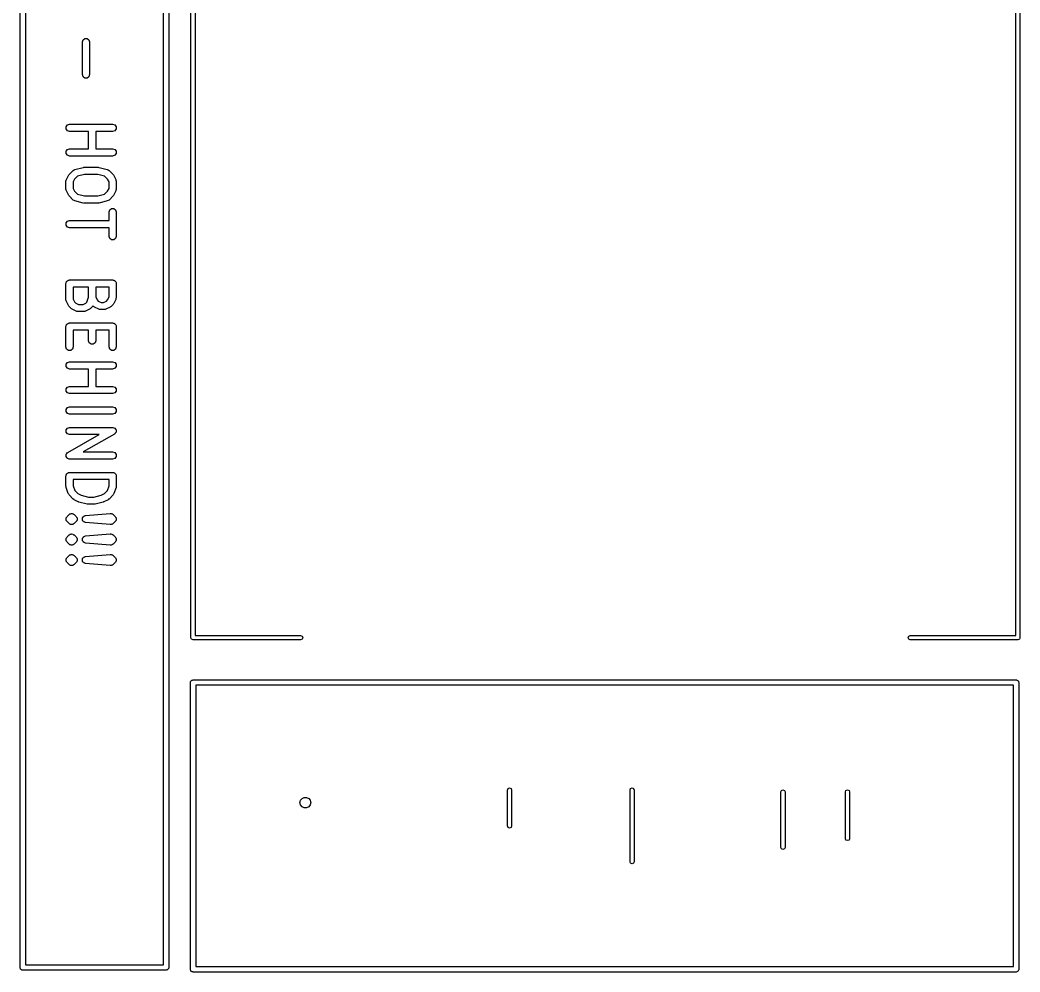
# Model space of a CAD drawing. Extents: x 137.9 to 165.8, y -143 to -48.4.
# Drawn here: x 137.9 to 165.78, y -99.79 to -73.23 of the extents above; entities that cross this region are included whole.
import ezdxf

# ---------------------------------------------------------------- set-up
doc = ezdxf.new("R2010")
doc.units = 0
doc.layers.add('BLACK', color=7, linetype='CONTINUOUS')

msp = doc.modelspace()

# ---------------------------------------------------------------- linework, layer by layer
at = {"layer": 'BLACK', "linetype": 'CONTINUOUS'}
for p, q in [((137.895, -99.668), (137.895, -48.468)), ((142.045, -48.468), (142.045, -99.668)), ((142.66, -90.468), (142.66, -48.468)), ((165.78, -48.468), (165.78, -90.468)), ((138.045, -48.543), (138.045, -99.593)), ((141.895, -99.593), (141.895, -48.543)), ((142.78, -48.528), (142.78, -90.408)), ((165.66, -90.408), (165.66, -48.528)), ((139.634, -73.841), (139.653, -73.7822)), ((139.634, -74.7553), (139.634, -73.841)), ((139.653, -73.7822), (139.703, -73.7459)), ((139.703, -73.7459), (139.765, -73.7459)), ((139.765, -73.7459), (139.815, -73.7822)), ((139.815, -73.7822), (139.834, -73.841)), ((139.834, -73.841), (139.834, -74.7553)), ((139.653, -74.8141), (139.634, -74.7553)), ((139.703, -74.8504), (139.653, -74.8141)), ((139.765, -74.8504), (139.703, -74.8504)), ((139.815, -74.8141), (139.765, -74.8504)), ((139.834, -74.7553), (139.815, -74.8141)), ((139.182, -76.2101), (139.218, -76.1601)), ((139.182, -76.2719), (139.182, -76.2101)), ((139.218, -76.3219), (139.182, -76.2719)), ((139.218, -76.1601), (139.277, -76.141)), ((139.277, -76.341), (139.218, -76.3219)), ((139.277, -76.141), (140.477, -76.141)), ((139.806, -76.341), (139.277, -76.341)), ((139.806, -76.8267), (139.806, -76.341)), ((140.477, -76.341), (140.006, -76.341)), ((140.006, -76.341), (140.006, -76.8267)), ((140.477, -76.141), (140.536, -76.1601)), ((140.536, -76.3219), (140.477, -76.341)), ((140.536, -76.1601), (140.572, -76.2101)), ((140.572, -76.2719), (140.536, -76.3219)), ((140.572, -76.2101), (140.572, -76.2719)), ((139.182, -76.8958), (139.218, -76.8458)), ((139.182, -76.9576), (139.182, -76.8958)), ((139.218, -77.0076), (139.182, -76.9576)), ((139.218, -76.8458), (139.277, -76.8267)), ((139.277, -76.8267), (139.806, -76.8267)), ((140.006, -76.8267), (140.477, -76.8267)), ((140.477, -76.8267), (140.536, -76.8458)), ((140.536, -76.8458), (140.572, -76.8958)), ((140.572, -76.9576), (140.536, -77.0076)), ((140.572, -76.8958), (140.572, -76.9576)), ((139.277, -77.0267), (139.218, -77.0076)), ((140.477, -77.0267), (139.277, -77.0267)), ((140.536, -77.0076), (140.477, -77.0267)), ((139.264, -77.5417), (139.378, -77.4275)), ((139.378, -77.4275), (139.402, -77.4153)), ((139.402, -77.4153), (139.424, -77.4012)), ((139.424, -77.4012), (139.653, -77.344)), ((139.653, -77.344), (139.665, -77.3449)), ((139.665, -77.3449), (139.677, -77.341)), ((139.677, -77.341), (140.077, -77.341)), ((140.077, -77.341), (140.089, -77.3449)), ((140.089, -77.3449), (140.102, -77.344)), ((140.102, -77.344), (140.33, -77.4012)), ((140.33, -77.4012), (140.353, -77.4153)), ((140.353, -77.4153), (140.377, -77.4275)), ((140.377, -77.4275), (140.491, -77.5417)), ((139.177, -77.7267), (139.184, -77.7048)), ((139.177, -77.9553), (139.177, -77.7267)), ((139.184, -77.7048), (139.188, -77.682)), ((139.188, -77.682), (139.245, -77.5677)), ((139.245, -77.5677), (139.256, -77.5562)), ((139.256, -77.5562), (139.264, -77.5417)), ((139.417, -77.6717), (139.377, -77.7503)), ((139.377, -77.7503), (139.377, -77.9317)), ((139.5, -77.5885), (139.417, -77.6717)), ((139.69, -77.541), (139.5, -77.5885)), ((140.065, -77.541), (139.69, -77.541)), ((140.255, -77.5885), (140.065, -77.541)), ((140.338, -77.6717), (140.255, -77.5885)), ((140.377, -77.7503), (140.338, -77.6717)), ((140.377, -77.9317), (140.377, -77.7503)), ((140.491, -77.5417), (140.498, -77.5562)), ((140.498, -77.5562), (140.51, -77.5677)), ((140.51, -77.5677), (140.567, -77.682)), ((140.567, -77.682), (140.57, -77.7048)), ((140.57, -77.7048), (140.577, -77.7267)), ((140.577, -77.7267), (140.577, -77.9553)), ((139.184, -77.9772), (139.177, -77.9553)), ((139.188, -78), (139.184, -77.9772)), ((139.245, -78.1143), (139.188, -78)), ((139.377, -77.9317), (139.417, -78.0104)), ((139.417, -78.0104), (139.5, -78.0936)), ((140.255, -78.0936), (140.338, -78.0104)), ((140.338, -78.0104), (140.377, -77.9317)), ((140.567, -78), (140.51, -78.1143)), ((140.57, -77.9772), (140.567, -78)), ((140.577, -77.9553), (140.57, -77.9772)), ((139.256, -78.1259), (139.245, -78.1143)), ((139.264, -78.1403), (139.256, -78.1259)), ((139.378, -78.2546), (139.264, -78.1403)), ((139.402, -78.2667), (139.378, -78.2546)), ((139.424, -78.2809), (139.402, -78.2667)), ((139.653, -78.338), (139.424, -78.2809)), ((139.5, -78.0936), (139.69, -78.141)), ((139.665, -78.3372), (139.653, -78.338)), ((139.677, -78.341), (139.665, -78.3372)), ((140.077, -78.341), (139.677, -78.341)), ((139.69, -78.141), (140.065, -78.141)), ((140.065, -78.141), (140.255, -78.0936)), ((140.089, -78.3372), (140.077, -78.341)), ((140.102, -78.338), (140.089, -78.3372)), ((140.33, -78.2809), (140.102, -78.338)), ((140.353, -78.2667), (140.33, -78.2809)), ((140.377, -78.2546), (140.353, -78.2667)), ((140.491, -78.1403), (140.377, -78.2546)), ((140.498, -78.1259), (140.491, -78.1403)), ((140.51, -78.1143), (140.498, -78.1259)), ((140.377, -78.5839), (140.396, -78.5251)), ((140.377, -78.8267), (140.377, -78.5839)), ((140.396, -78.5251), (140.446, -78.4888)), ((140.446, -78.4888), (140.508, -78.4888)), ((140.508, -78.4888), (140.558, -78.5251)), ((140.558, -78.5251), (140.577, -78.5839)), ((140.577, -78.5839), (140.577, -79.2696)), ((139.182, -78.8958), (139.218, -78.8458)), ((139.182, -78.9576), (139.182, -78.8958)), ((139.218, -78.8458), (139.277, -78.8267)), ((139.277, -78.8267), (140.377, -78.8267)), ((139.218, -79.0076), (139.182, -78.9576)), ((139.277, -79.0267), (139.218, -79.0076)), ((140.377, -79.0267), (139.277, -79.0267)), ((140.377, -79.2696), (140.377, -79.0267)), ((140.396, -79.3284), (140.377, -79.2696)), ((140.446, -79.3647), (140.396, -79.3284)), ((140.508, -79.3647), (140.446, -79.3647)), ((140.558, -79.3284), (140.508, -79.3647)), ((140.577, -79.2696), (140.558, -79.3284)), ((139.177, -80.5839), (139.182, -80.5688)), ((139.177, -81.041), (139.177, -80.5839)), ((139.182, -80.553), (139.191, -80.5402)), ((139.182, -80.5688), (139.182, -80.553)), ((139.191, -80.5402), (139.196, -80.5251)), ((139.196, -80.5251), (139.209, -80.5158)), ((139.209, -80.5158), (139.218, -80.503)), ((139.218, -80.503), (139.234, -80.4981)), ((139.234, -80.4981), (139.246, -80.4888)), ((139.246, -80.4888), (139.262, -80.4888)), ((139.262, -80.4888), (139.277, -80.4839)), ((139.277, -80.4839), (140.477, -80.4839)), ((140.477, -80.4839), (140.492, -80.4888)), ((140.492, -80.4888), (140.508, -80.4888)), ((140.508, -80.4888), (140.521, -80.4981)), ((140.521, -80.4981), (140.536, -80.503)), ((140.536, -80.503), (140.545, -80.5158)), ((140.545, -80.5158), (140.558, -80.5251)), ((140.558, -80.5251), (140.563, -80.5402)), ((140.563, -80.5402), (140.572, -80.553)), ((140.572, -80.553), (140.572, -80.5688)), ((140.572, -80.5688), (140.577, -80.5839)), ((140.577, -80.5839), (140.577, -80.9839)), ((139.806, -80.6839), (139.377, -80.6839)), ((139.377, -80.6839), (139.377, -81.0174)), ((139.806, -80.9677), (139.806, -80.6839)), ((140.377, -80.6839), (140.006, -80.6839)), ((140.006, -80.6839), (140.006, -80.9603)), ((140.377, -80.9603), (140.377, -80.6839)), ((139.184, -81.063), (139.177, -81.041)), ((139.188, -81.0858), (139.184, -81.063)), ((139.245, -81.2), (139.188, -81.0858)), ((139.377, -81.0174), (139.417, -81.0961)), ((139.417, -81.0961), (139.451, -81.1303)), ((139.451, -81.1303), (139.529, -81.1696)), ((139.654, -81.1696), (139.732, -81.1303)), ((139.732, -81.1303), (139.761, -81.1013)), ((139.761, -81.1013), (139.806, -80.9677)), ((140.006, -80.9603), (140.045, -81.0389)), ((140.045, -81.0389), (140.079, -81.0731)), ((140.079, -81.0731), (140.158, -81.1125)), ((140.158, -81.1125), (140.225, -81.1125)), ((140.225, -81.1125), (140.304, -81.0731)), ((140.304, -81.0731), (140.338, -81.0389)), ((140.338, -81.0389), (140.377, -80.9603)), ((140.51, -81.1429), (140.498, -81.1544)), ((140.567, -81.0286), (140.51, -81.1429)), ((140.57, -81.0058), (140.567, -81.0286)), ((140.577, -80.9839), (140.57, -81.0058)), ((139.256, -81.2116), (139.245, -81.2)), ((139.264, -81.226), (139.256, -81.2116)), ((139.321, -81.2832), (139.264, -81.226)), ((139.335, -81.2905), (139.321, -81.2832)), ((139.347, -81.3019), (139.335, -81.2905)), ((139.461, -81.359), (139.347, -81.3019)), ((139.484, -81.3625), (139.461, -81.359)), ((139.506, -81.3696), (139.484, -81.3625)), ((139.677, -81.3696), (139.506, -81.3696)), ((139.529, -81.1696), (139.654, -81.1696)), ((139.699, -81.3625), (139.677, -81.3696)), ((139.722, -81.359), (139.699, -81.3625)), ((139.836, -81.3019), (139.722, -81.359)), ((139.848, -81.2905), (139.836, -81.3019)), ((139.862, -81.2832), (139.848, -81.2905)), ((139.919, -81.226), (139.862, -81.2832)), ((139.93, -81.2061), (139.919, -81.226)), ((139.949, -81.226), (139.93, -81.2061)), ((139.964, -81.2334), (139.949, -81.226)), ((139.975, -81.2448), (139.964, -81.2334)), ((140.09, -81.3019), (139.975, -81.2448)), ((140.112, -81.3053), (140.09, -81.3019)), ((140.134, -81.3125), (140.112, -81.3053)), ((140.249, -81.3125), (140.134, -81.3125)), ((140.271, -81.3053), (140.249, -81.3125)), ((140.293, -81.3019), (140.271, -81.3053)), ((140.408, -81.2448), (140.293, -81.3019)), ((140.419, -81.2334), (140.408, -81.2448)), ((140.434, -81.226), (140.419, -81.2334)), ((140.491, -81.1689), (140.434, -81.226)), ((140.498, -81.1544), (140.491, -81.1689)), ((139.209, -81.7158), (139.218, -81.703)), ((139.218, -81.703), (139.234, -81.6981)), ((139.234, -81.6981), (139.246, -81.6888)), ((139.246, -81.6888), (139.262, -81.6888)), ((139.262, -81.6888), (139.277, -81.6839)), ((139.277, -81.6839), (140.477, -81.6839)), ((140.477, -81.6839), (140.492, -81.6888)), ((140.492, -81.6888), (140.508, -81.6888)), ((140.508, -81.6888), (140.521, -81.6981)), ((140.521, -81.6981), (140.536, -81.703)), ((140.536, -81.703), (140.545, -81.7158)), ((139.177, -81.7839), (139.182, -81.7688)), ((139.177, -82.3553), (139.177, -81.7839)), ((139.182, -81.753), (139.191, -81.7402)), ((139.182, -81.7688), (139.182, -81.753)), ((139.191, -81.7402), (139.196, -81.7251)), ((139.196, -81.7251), (139.209, -81.7158)), ((139.806, -81.8839), (139.377, -81.8839)), ((139.377, -81.8839), (139.377, -82.3553)), ((139.806, -82.1839), (139.806, -81.8839)), ((140.377, -81.8839), (140.006, -81.8839)), ((140.006, -81.8839), (140.006, -82.1839)), ((140.377, -82.3553), (140.377, -81.8839)), ((140.545, -81.7158), (140.558, -81.7251)), ((140.558, -81.7251), (140.563, -81.7402)), ((140.563, -81.7402), (140.572, -81.753)), ((140.572, -81.753), (140.572, -81.7688)), ((140.572, -81.7688), (140.577, -81.7839)), ((140.577, -81.7839), (140.577, -82.3553)), ((139.825, -82.2427), (139.806, -82.1839)), ((139.875, -82.279), (139.825, -82.2427)), ((139.987, -82.2427), (139.937, -82.279)), ((140.006, -82.1839), (139.987, -82.2427)), ((139.196, -82.4141), (139.177, -82.3553)), ((139.246, -82.4504), (139.196, -82.4141)), ((139.308, -82.4504), (139.246, -82.4504)), ((139.358, -82.4141), (139.308, -82.4504)), ((139.377, -82.3553), (139.358, -82.4141)), ((139.937, -82.279), (139.875, -82.279)), ((140.396, -82.4141), (140.377, -82.3553)), ((140.446, -82.4504), (140.396, -82.4141)), ((140.508, -82.4504), (140.446, -82.4504)), ((140.558, -82.4141), (140.508, -82.4504)), ((140.577, -82.3553), (140.558, -82.4141)), ((139.182, -82.8387), (139.218, -82.7887)), ((139.218, -82.7887), (139.277, -82.7696)), ((139.277, -82.7696), (140.477, -82.7696)), ((140.477, -82.7696), (140.536, -82.7887)), ((140.536, -82.7887), (140.572, -82.8387)), ((139.182, -82.9005), (139.182, -82.8387)), ((139.218, -82.9505), (139.182, -82.9005)), ((139.277, -82.9696), (139.218, -82.9505)), ((139.806, -82.9696), (139.277, -82.9696)), ((139.806, -83.4553), (139.806, -82.9696)), ((140.477, -82.9696), (140.006, -82.9696)), ((140.006, -82.9696), (140.006, -83.4553)), ((140.536, -82.9505), (140.477, -82.9696)), ((140.572, -82.9005), (140.536, -82.9505)), ((140.572, -82.8387), (140.572, -82.9005)), ((139.182, -83.5244), (139.218, -83.4744)), ((139.182, -83.5862), (139.182, -83.5244)), ((139.218, -83.6362), (139.182, -83.5862)), ((139.218, -83.4744), (139.277, -83.4553)), ((139.277, -83.6553), (139.218, -83.6362)), ((139.277, -83.4553), (139.806, -83.4553)), ((140.006, -83.4553), (140.477, -83.4553)), ((140.477, -83.4553), (140.536, -83.4744)), ((140.536, -83.6362), (140.477, -83.6553)), ((140.536, -83.4744), (140.572, -83.5244)), ((140.572, -83.5862), (140.536, -83.6362)), ((140.572, -83.5244), (140.572, -83.5862)), ((140.477, -83.6553), (139.277, -83.6553)), ((139.182, -84.0958), (139.218, -84.0458)), ((139.182, -84.1576), (139.182, -84.0958)), ((139.218, -84.2076), (139.182, -84.1576)), ((139.218, -84.0458), (139.277, -84.0267)), ((139.277, -84.2267), (139.218, -84.2076)), ((139.277, -84.0267), (140.477, -84.0267)), ((140.477, -84.0267), (140.536, -84.0458)), ((140.536, -84.2076), (140.477, -84.2267)), ((140.536, -84.0458), (140.572, -84.0958)), ((140.572, -84.1576), (140.536, -84.2076)), ((140.572, -84.0958), (140.572, -84.1576)), ((140.477, -84.2267), (139.277, -84.2267)), ((139.182, -84.6673), (139.218, -84.6173)), ((139.182, -84.7291), (139.182, -84.6673)), ((139.218, -84.7791), (139.182, -84.7291)), ((139.218, -84.6173), (139.277, -84.5982)), ((139.277, -84.5982), (140.477, -84.5982)), ((140.477, -84.5982), (140.483, -84.5999)), ((140.483, -84.5999), (140.488, -84.5988)), ((140.488, -84.5988), (140.512, -84.6093)), ((140.512, -84.6093), (140.536, -84.6173)), ((140.536, -84.6173), (140.539, -84.6218)), ((140.551, -84.7583), (140.536, -84.7791)), ((140.539, -84.6218), (140.544, -84.6242)), ((140.544, -84.6242), (140.557, -84.6465)), ((140.568, -84.7393), (140.551, -84.7583)), ((140.557, -84.6465), (140.572, -84.6673)), ((140.569, -84.7336), (140.568, -84.7393)), ((140.572, -84.7291), (140.569, -84.7336)), ((140.572, -84.6673), (140.572, -84.6729)), ((140.572, -84.6729), (140.575, -84.6778)), ((140.575, -84.6778), (140.572, -84.7034)), ((140.572, -84.7034), (140.572, -84.7291)), ((139.277, -84.7982), (139.218, -84.7791)), ((139.228, -85.2971), (140.101, -84.7982)), ((140.101, -84.7982), (139.277, -84.7982)), ((140.527, -84.785), (139.654, -85.2839)), ((140.531, -84.7808), (140.527, -84.785)), ((140.536, -84.7791), (140.531, -84.7808)), ((139.186, -85.3428), (139.203, -85.3238)), ((139.203, -85.3238), (139.218, -85.303)), ((139.218, -85.303), (139.224, -85.3012)), ((139.224, -85.3012), (139.228, -85.2971)), ((139.654, -85.2839), (140.477, -85.2839)), ((140.477, -85.2839), (140.536, -85.303)), ((140.536, -85.303), (140.572, -85.353)), ((139.179, -85.4042), (139.182, -85.3787)), ((139.182, -85.4091), (139.179, -85.4042)), ((139.182, -85.353), (139.185, -85.3484)), ((139.182, -85.3787), (139.182, -85.353)), ((139.182, -85.4148), (139.182, -85.4091)), ((139.197, -85.4356), (139.182, -85.4148)), ((139.185, -85.3484), (139.186, -85.3428)), ((139.21, -85.4579), (139.197, -85.4356)), ((139.215, -85.4602), (139.21, -85.4579)), ((139.218, -85.4648), (139.215, -85.4602)), ((139.243, -85.4727), (139.218, -85.4648)), ((139.266, -85.4833), (139.243, -85.4727)), ((139.272, -85.4821), (139.266, -85.4833)), ((139.277, -85.4839), (139.272, -85.4821)), ((140.477, -85.4839), (139.277, -85.4839)), ((140.536, -85.4648), (140.477, -85.4839)), ((140.572, -85.4148), (140.536, -85.4648)), ((140.572, -85.353), (140.572, -85.4148)), ((139.209, -85.8872), (139.218, -85.8744)), ((139.218, -85.8744), (139.234, -85.8695)), ((139.234, -85.8695), (139.246, -85.8602)), ((139.246, -85.8602), (139.262, -85.8602)), ((139.262, -85.8602), (139.277, -85.8553)), ((139.277, -85.8553), (140.477, -85.8553)), ((140.477, -85.8553), (140.492, -85.8602)), ((140.492, -85.8602), (140.508, -85.8602)), ((140.508, -85.8602), (140.521, -85.8695)), ((140.521, -85.8695), (140.536, -85.8744)), ((140.536, -85.8744), (140.545, -85.8872)), ((139.177, -85.9553), (139.182, -85.9403)), ((139.177, -86.241), (139.177, -85.9553)), ((139.182, -85.9244), (139.191, -85.9116)), ((139.182, -85.9403), (139.182, -85.9244)), ((139.191, -85.9116), (139.196, -85.8965)), ((139.196, -85.8965), (139.209, -85.8872)), ((140.377, -86.0553), (139.377, -86.0553)), ((139.377, -86.0553), (139.377, -86.2248)), ((140.377, -86.2248), (140.377, -86.0553)), ((140.545, -85.8872), (140.558, -85.8965)), ((140.558, -85.8965), (140.563, -85.9116)), ((140.563, -85.9116), (140.572, -85.9244)), ((140.572, -85.9244), (140.572, -85.9403)), ((140.572, -85.9403), (140.577, -85.9553)), ((140.577, -85.9553), (140.577, -86.241)), ((139.182, -86.2564), (139.177, -86.241)), ((139.182, -86.2727), (139.182, -86.2564)), ((139.24, -86.4441), (139.182, -86.2727)), ((139.377, -86.2248), (139.422, -86.3584)), ((139.422, -86.3584), (139.508, -86.4446)), ((140.247, -86.4446), (140.333, -86.3584)), ((140.333, -86.3584), (140.377, -86.2248)), ((140.572, -86.2727), (140.515, -86.4441)), ((140.577, -86.241), (140.572, -86.2564)), ((140.572, -86.2564), (140.572, -86.2727)), ((139.253, -86.4626), (139.24, -86.4441)), ((139.264, -86.4832), (139.253, -86.4626)), ((139.378, -86.5975), (139.264, -86.4832)), ((139.392, -86.6048), (139.378, -86.5975)), ((139.404, -86.6162), (139.392, -86.6048)), ((139.518, -86.6733), (139.404, -86.6162)), ((139.508, -86.4446), (139.598, -86.4895)), ((139.529, -86.675), (139.518, -86.6733)), ((139.539, -86.6809), (139.529, -86.675)), ((139.767, -86.738), (139.539, -86.6809)), ((139.598, -86.4895), (139.804, -86.541)), ((139.804, -86.541), (139.951, -86.541)), ((139.951, -86.541), (140.157, -86.4895)), ((140.216, -86.6809), (139.987, -86.738)), ((140.157, -86.4895), (140.247, -86.4446)), ((140.225, -86.675), (140.216, -86.6809)), ((140.236, -86.6733), (140.225, -86.675)), ((140.351, -86.6162), (140.236, -86.6733)), ((140.362, -86.6048), (140.351, -86.6162)), ((140.377, -86.5975), (140.362, -86.6048)), ((140.491, -86.4832), (140.377, -86.5975)), ((140.501, -86.4626), (140.491, -86.4832)), ((140.515, -86.4441), (140.501, -86.4626)), ((139.305, -87.0066), (139.319, -86.9994)), ((139.319, -86.9994), (139.334, -87.0019)), ((139.334, -87.0019), (139.35, -86.9994)), ((139.35, -86.9994), (139.364, -87.0066)), ((139.726, -87.0557), (140.412, -86.9985)), ((139.78, -86.7372), (139.767, -86.738)), ((139.792, -86.741), (139.78, -86.7372)), ((139.963, -86.741), (139.792, -86.741)), ((139.975, -86.7372), (139.963, -86.741)), ((139.987, -86.738), (139.975, -86.7372)), ((140.412, -86.9985), (140.424, -87.0013)), ((140.424, -87.0013), (140.436, -86.9994)), ((140.436, -86.9994), (140.453, -87.0082)), ((139.178, -87.1397), (139.182, -87.1325)), ((139.181, -87.1553), (139.178, -87.1397)), ((139.178, -87.171), (139.181, -87.1553)), ((139.182, -87.1781), (139.178, -87.171)), ((139.182, -87.1244), (139.187, -87.1179)), ((139.182, -87.1325), (139.182, -87.1244)), ((139.182, -87.1862), (139.182, -87.1781)), ((139.187, -87.1927), (139.182, -87.1862)), ((139.187, -87.1179), (139.188, -87.1099)), ((139.188, -87.2007), (139.187, -87.1927)), ((139.188, -87.1099), (139.199, -87.0987)), ((139.199, -87.2119), (139.188, -87.2007)), ((139.199, -87.0987), (139.207, -87.0846)), ((139.207, -87.226), (139.199, -87.2119)), ((139.207, -87.0846), (139.264, -87.0275)), ((139.264, -87.2832), (139.207, -87.226)), ((139.264, -87.0275), (139.278, -87.0203)), ((139.278, -87.0203), (139.289, -87.0091)), ((139.289, -87.0091), (139.305, -87.0066)), ((139.364, -87.0066), (139.38, -87.0091)), ((139.38, -87.0091), (139.391, -87.0203)), ((139.391, -87.0203), (139.405, -87.0275)), ((139.405, -87.0275), (139.462, -87.0846)), ((139.462, -87.226), (139.405, -87.2832)), ((139.462, -87.0846), (139.469, -87.0987)), ((139.469, -87.2119), (139.462, -87.226)), ((139.469, -87.0987), (139.481, -87.1099)), ((139.481, -87.2007), (139.469, -87.2119)), ((139.481, -87.1099), (139.482, -87.1179)), ((139.482, -87.1927), (139.481, -87.2007)), ((139.482, -87.1179), (139.487, -87.1244)), ((139.487, -87.1862), (139.482, -87.1927)), ((139.487, -87.1244), (139.487, -87.1325)), ((139.487, -87.1325), (139.49, -87.1397)), ((139.49, -87.171), (139.487, -87.1781)), ((139.487, -87.1781), (139.487, -87.1862)), ((139.49, -87.1397), (139.488, -87.1553)), ((139.488, -87.1553), (139.49, -87.171)), ((139.637, -87.1324), (139.639, -87.1287)), ((139.639, -87.1553), (139.637, -87.1324)), ((139.637, -87.1782), (139.639, -87.1553)), ((139.639, -87.1819), (139.637, -87.1782)), ((139.639, -87.1244), (139.642, -87.1209)), ((139.639, -87.1287), (139.639, -87.1244)), ((139.639, -87.1862), (139.639, -87.1819)), ((139.642, -87.1897), (139.639, -87.1862)), ((139.642, -87.1166), (139.657, -87.0992)), ((139.642, -87.1209), (139.642, -87.1166)), ((139.642, -87.194), (139.642, -87.1897)), ((139.657, -87.2114), (139.642, -87.194)), ((139.657, -87.0992), (139.669, -87.0796)), ((139.669, -87.2311), (139.657, -87.2114)), ((139.669, -87.0796), (139.673, -87.0779)), ((139.673, -87.2327), (139.669, -87.2311)), ((139.673, -87.0779), (139.676, -87.0744)), ((139.676, -87.2362), (139.673, -87.2327)), ((139.676, -87.0744), (139.68, -87.0731)), ((139.68, -87.2375), (139.676, -87.2362)), ((139.68, -87.0731), (139.683, -87.0698)), ((139.683, -87.2408), (139.68, -87.2375)), ((139.683, -87.0698), (139.705, -87.0645)), ((139.705, -87.2461), (139.683, -87.2408)), ((139.705, -87.0645), (139.726, -87.0557)), ((139.726, -87.255), (139.705, -87.2461)), ((140.412, -87.3121), (139.726, -87.255)), ((140.453, -87.0082), (140.472, -87.0127)), ((140.472, -87.0127), (140.48, -87.0219)), ((140.48, -87.0219), (140.491, -87.0275)), ((140.491, -87.0275), (140.548, -87.0846)), ((140.548, -87.226), (140.491, -87.2832)), ((140.548, -87.0846), (140.555, -87.0987)), ((140.555, -87.2119), (140.548, -87.226)), ((140.555, -87.0987), (140.566, -87.1099)), ((140.566, -87.2007), (140.555, -87.2119)), ((140.566, -87.1099), (140.568, -87.1179)), ((140.568, -87.1927), (140.566, -87.2007)), ((140.568, -87.1179), (140.572, -87.1244)), ((140.572, -87.1862), (140.568, -87.1927)), ((140.572, -87.1244), (140.572, -87.1325)), ((140.572, -87.1325), (140.576, -87.1397)), ((140.576, -87.171), (140.572, -87.1781)), ((140.572, -87.1781), (140.572, -87.1862)), ((140.576, -87.1397), (140.574, -87.1553)), ((140.574, -87.1553), (140.576, -87.171)), ((139.278, -87.2904), (139.264, -87.2832)), ((139.289, -87.3016), (139.278, -87.2904)), ((139.305, -87.304), (139.289, -87.3016)), ((139.319, -87.3112), (139.305, -87.304)), ((139.334, -87.3087), (139.319, -87.3112)), ((139.35, -87.3112), (139.334, -87.3087)), ((139.364, -87.304), (139.35, -87.3112)), ((139.38, -87.3016), (139.364, -87.304)), ((139.391, -87.2904), (139.38, -87.3016)), ((139.405, -87.2832), (139.391, -87.2904)), ((140.424, -87.3093), (140.412, -87.3121)), ((140.436, -87.3112), (140.424, -87.3093)), ((140.453, -87.3024), (140.436, -87.3112)), ((140.472, -87.298), (140.453, -87.3024)), ((140.48, -87.2887), (140.472, -87.298)), ((140.491, -87.2832), (140.48, -87.2887)), ((139.178, -87.7111), (139.182, -87.7039)), ((139.181, -87.7267), (139.178, -87.7111)), ((139.178, -87.7424), (139.181, -87.7267)), ((139.182, -87.7496), (139.178, -87.7424)), ((139.182, -87.6958), (139.187, -87.6893)), ((139.182, -87.7039), (139.182, -87.6958)), ((139.182, -87.7576), (139.182, -87.7496)), ((139.187, -87.7642), (139.182, -87.7576)), ((139.187, -87.6893), (139.188, -87.6813)), ((139.188, -87.7721), (139.187, -87.7642)), ((139.188, -87.6813), (139.199, -87.6701)), ((139.199, -87.7833), (139.188, -87.7721)), ((139.199, -87.6701), (139.207, -87.656)), ((139.207, -87.7975), (139.199, -87.7833)), ((139.207, -87.656), (139.264, -87.5989)), ((139.264, -87.8546), (139.207, -87.7975)), ((139.264, -87.5989), (139.278, -87.5917)), ((139.278, -87.5917), (139.289, -87.5805)), ((139.289, -87.5805), (139.305, -87.578)), ((139.305, -87.578), (139.319, -87.5708)), ((139.319, -87.5708), (139.334, -87.5733)), ((139.334, -87.5733), (139.35, -87.5708)), ((139.35, -87.5708), (139.364, -87.578)), ((139.364, -87.578), (139.38, -87.5805)), ((139.38, -87.5805), (139.391, -87.5917)), ((139.391, -87.5917), (139.405, -87.5989)), ((139.405, -87.5989), (139.462, -87.656)), ((139.462, -87.7975), (139.405, -87.8546)), ((139.462, -87.656), (139.469, -87.6701)), ((139.469, -87.7833), (139.462, -87.7975)), ((139.469, -87.6701), (139.481, -87.6813)), ((139.481, -87.7721), (139.469, -87.7833)), ((139.481, -87.6813), (139.482, -87.6893)), ((139.482, -87.7642), (139.481, -87.7721)), ((139.482, -87.6893), (139.487, -87.6958)), ((139.487, -87.7576), (139.482, -87.7642)), ((139.487, -87.6958), (139.487, -87.7039)), ((139.487, -87.7039), (139.49, -87.7111)), ((139.49, -87.7424), (139.487, -87.7496)), ((139.487, -87.7496), (139.487, -87.7576)), ((139.49, -87.7111), (139.488, -87.7267)), ((139.488, -87.7267), (139.49, -87.7424)), ((139.637, -87.7038), (139.639, -87.7002)), ((139.639, -87.7267), (139.637, -87.7038)), ((139.637, -87.7496), (139.639, -87.7267)), ((139.639, -87.7533), (139.637, -87.7496)), ((139.639, -87.6958), (139.642, -87.6923)), ((139.639, -87.7002), (139.639, -87.6958)), ((139.639, -87.7576), (139.639, -87.7533)), ((139.642, -87.7611), (139.639, -87.7576)), ((139.642, -87.6881), (139.657, -87.6707)), ((139.642, -87.6923), (139.642, -87.6881)), ((139.642, -87.7654), (139.642, -87.7611)), ((139.657, -87.7828), (139.642, -87.7654)), ((139.657, -87.6707), (139.669, -87.651)), ((139.669, -87.8025), (139.657, -87.7828)), ((139.669, -87.651), (139.673, -87.6493)), ((139.673, -87.8042), (139.669, -87.8025)), ((139.673, -87.6493), (139.676, -87.6458)), ((139.676, -87.8076), (139.673, -87.8042)), ((139.676, -87.6458), (139.68, -87.6445)), ((139.68, -87.809), (139.676, -87.8076)), ((139.68, -87.6445), (139.683, -87.6412)), ((139.683, -87.8122), (139.68, -87.809)), ((139.683, -87.6412), (139.705, -87.636)), ((139.705, -87.8175), (139.683, -87.8122)), ((139.705, -87.636), (139.726, -87.6271)), ((139.726, -87.8264), (139.705, -87.8175)), ((139.726, -87.6271), (140.412, -87.5699)), ((140.412, -87.8835), (139.726, -87.8264)), ((140.412, -87.5699), (140.424, -87.5727)), ((140.424, -87.5727), (140.436, -87.5708)), ((140.436, -87.5708), (140.453, -87.5796)), ((140.453, -87.5796), (140.472, -87.5841)), ((140.472, -87.5841), (140.48, -87.5933)), ((140.48, -87.5933), (140.491, -87.5989)), ((140.491, -87.5989), (140.548, -87.656)), ((140.548, -87.7975), (140.491, -87.8546)), ((140.548, -87.656), (140.555, -87.6701)), ((140.555, -87.7833), (140.548, -87.7975)), ((140.555, -87.6701), (140.566, -87.6813)), ((140.566, -87.7721), (140.555, -87.7833)), ((140.566, -87.6813), (140.568, -87.6893)), ((140.568, -87.7642), (140.566, -87.7721)), ((140.568, -87.6893), (140.572, -87.6958)), ((140.572, -87.7576), (140.568, -87.7642)), ((140.572, -87.6958), (140.572, -87.7039)), ((140.572, -87.7039), (140.576, -87.7111)), ((140.576, -87.7424), (140.572, -87.7496)), ((140.572, -87.7496), (140.572, -87.7576)), ((140.576, -87.7111), (140.574, -87.7267)), ((140.574, -87.7267), (140.576, -87.7424)), ((139.278, -87.8618), (139.264, -87.8546)), ((139.289, -87.873), (139.278, -87.8618)), ((139.305, -87.8755), (139.289, -87.873)), ((139.319, -87.8827), (139.305, -87.8755)), ((139.334, -87.8802), (139.319, -87.8827)), ((139.35, -87.8827), (139.334, -87.8802)), ((139.364, -87.8755), (139.35, -87.8827)), ((139.38, -87.873), (139.364, -87.8755)), ((139.391, -87.8618), (139.38, -87.873)), ((139.405, -87.8546), (139.391, -87.8618)), ((140.424, -87.8807), (140.412, -87.8835)), ((140.436, -87.8827), (140.424, -87.8807)), ((140.453, -87.8738), (140.436, -87.8827)), ((140.472, -87.8694), (140.453, -87.8738)), ((140.48, -87.8601), (140.472, -87.8694)), ((140.491, -87.8546), (140.48, -87.8601)), ((139.178, -88.2825), (139.182, -88.2753)), ((139.181, -88.2982), (139.178, -88.2825)), ((139.178, -88.3138), (139.181, -88.2982)), ((139.182, -88.321), (139.178, -88.3138)), ((139.182, -88.2673), (139.187, -88.2607)), ((139.182, -88.2753), (139.182, -88.2673)), ((139.182, -88.3291), (139.182, -88.321)), ((139.187, -88.3356), (139.182, -88.3291)), ((139.187, -88.2607), (139.188, -88.2528)), ((139.188, -88.3436), (139.187, -88.3356)), ((139.188, -88.2528), (139.199, -88.2416)), ((139.199, -88.3548), (139.188, -88.3436)), ((139.199, -88.2416), (139.207, -88.2275)), ((139.207, -88.3689), (139.199, -88.3548)), ((139.207, -88.2275), (139.264, -88.1703)), ((139.264, -88.426), (139.207, -88.3689)), ((139.264, -88.1703), (139.278, -88.1631)), ((139.278, -88.1631), (139.289, -88.1519)), ((139.289, -88.1519), (139.305, -88.1495)), ((139.305, -88.1495), (139.319, -88.1423)), ((139.319, -88.1423), (139.334, -88.1447)), ((139.334, -88.1447), (139.35, -88.1423)), ((139.35, -88.1423), (139.364, -88.1495)), ((139.364, -88.1495), (139.38, -88.1519)), ((139.38, -88.1519), (139.391, -88.1631)), ((139.391, -88.1631), (139.405, -88.1703)), ((139.405, -88.1703), (139.462, -88.2275)), ((139.462, -88.3689), (139.405, -88.426)), ((139.462, -88.2275), (139.469, -88.2416)), ((139.469, -88.3548), (139.462, -88.3689)), ((139.469, -88.2416), (139.481, -88.2528)), ((139.481, -88.3436), (139.469, -88.3548)), ((139.481, -88.2528), (139.482, -88.2607)), ((139.482, -88.3356), (139.481, -88.3436)), ((139.482, -88.2607), (139.487, -88.2673)), ((139.487, -88.3291), (139.482, -88.3356)), ((139.487, -88.2673), (139.487, -88.2753)), ((139.487, -88.2753), (139.49, -88.2825)), ((139.49, -88.3138), (139.487, -88.321)), ((139.487, -88.321), (139.487, -88.3291)), ((139.49, -88.2825), (139.488, -88.2982)), ((139.488, -88.2982), (139.49, -88.3138)), ((139.637, -88.2753), (139.639, -88.2716)), ((139.639, -88.2982), (139.637, -88.2753)), ((139.637, -88.3211), (139.639, -88.2982)), ((139.639, -88.3248), (139.637, -88.3211)), ((139.639, -88.2673), (139.642, -88.2638)), ((139.639, -88.2716), (139.639, -88.2673)), ((139.639, -88.3291), (139.639, -88.3248)), ((139.642, -88.3326), (139.639, -88.3291)), ((139.642, -88.2595), (139.657, -88.2421)), ((139.642, -88.2638), (139.642, -88.2595)), ((139.642, -88.3369), (139.642, -88.3326)), ((139.657, -88.3543), (139.642, -88.3369)), ((139.657, -88.2421), (139.669, -88.2224)), ((139.669, -88.3739), (139.657, -88.3543)), ((139.669, -88.2224), (139.673, -88.2208)), ((139.673, -88.3756), (139.669, -88.3739)), ((139.673, -88.2208), (139.676, -88.2173)), ((139.676, -88.3791), (139.673, -88.3756)), ((139.676, -88.2173), (139.68, -88.2159)), ((139.68, -88.3804), (139.676, -88.3791)), ((139.68, -88.2159), (139.683, -88.2127)), ((139.683, -88.3837), (139.68, -88.3804)), ((139.683, -88.2127), (139.705, -88.2074)), ((139.705, -88.3889), (139.683, -88.3837)), ((139.705, -88.2074), (139.726, -88.1985)), ((139.726, -88.3978), (139.705, -88.3889)), ((139.726, -88.1985), (140.412, -88.1414)), ((140.412, -88.1414), (140.424, -88.1442)), ((140.424, -88.1442), (140.436, -88.1423)), ((140.436, -88.1423), (140.453, -88.1511)), ((140.453, -88.1511), (140.472, -88.1555)), ((140.472, -88.1555), (140.48, -88.1648)), ((140.48, -88.1648), (140.491, -88.1703)), ((140.491, -88.1703), (140.548, -88.2275)), ((140.548, -88.3689), (140.491, -88.426)), ((140.548, -88.2275), (140.555, -88.2416)), ((140.555, -88.3548), (140.548, -88.3689)), ((140.555, -88.2416), (140.566, -88.2528)), ((140.566, -88.3436), (140.555, -88.3548)), ((140.566, -88.2528), (140.568, -88.2607)), ((140.568, -88.3356), (140.566, -88.3436)), ((140.568, -88.2607), (140.572, -88.2673)), ((140.572, -88.3291), (140.568, -88.3356)), ((140.572, -88.2673), (140.572, -88.2753)), ((140.572, -88.2753), (140.576, -88.2825)), ((140.576, -88.3138), (140.572, -88.321)), ((140.572, -88.321), (140.572, -88.3291)), ((140.576, -88.2825), (140.574, -88.2982)), ((140.574, -88.2982), (140.576, -88.3138)), ((139.278, -88.4332), (139.264, -88.426)), ((139.289, -88.4444), (139.278, -88.4332)), ((139.305, -88.4469), (139.289, -88.4444)), ((139.319, -88.4541), (139.305, -88.4469)), ((139.334, -88.4516), (139.319, -88.4541)), ((139.35, -88.4541), (139.334, -88.4516)), ((139.364, -88.4469), (139.35, -88.4541)), ((139.38, -88.4444), (139.364, -88.4469)), ((139.391, -88.4332), (139.38, -88.4444)), ((139.405, -88.426), (139.391, -88.4332)), ((140.412, -88.455), (139.726, -88.3978)), ((140.424, -88.4522), (140.412, -88.455)), ((140.436, -88.4541), (140.424, -88.4522)), ((140.453, -88.4453), (140.436, -88.4541)), ((140.472, -88.4408), (140.453, -88.4453)), ((140.48, -88.4316), (140.472, -88.4408)), ((140.491, -88.426), (140.48, -88.4316)), ((142.678, -90.5104), (142.66, -90.468)), ((142.72, -90.528), (142.678, -90.5104)), ((145.72, -90.528), (142.72, -90.528)), ((142.78, -90.408), (145.72, -90.408)), ((145.72, -90.408), (145.762, -90.4256)), ((145.762, -90.5104), (145.72, -90.528)), ((145.762, -90.4256), (145.78, -90.468)), ((145.78, -90.468), (145.762, -90.5104)), ((162.66, -90.468), (162.678, -90.4256)), ((162.678, -90.5104), (162.66, -90.468)), ((162.678, -90.4256), (162.72, -90.408)), ((162.72, -90.528), (162.678, -90.5104)), ((162.72, -90.408), (165.66, -90.408)), ((165.72, -90.528), (162.72, -90.528)), ((165.762, -90.5104), (165.72, -90.528)), ((165.78, -90.468), (165.762, -90.5104)), ((142.645, -91.718), (142.647, -91.7083)), ((142.645, -99.718), (142.645, -91.718)), ((142.646, -91.705), (142.648, -91.7021)), ((142.647, -91.7083), (142.646, -91.705)), ((142.648, -91.7021), (142.65, -91.6924)), ((142.65, -91.6924), (142.662, -91.6774)), ((142.662, -91.6774), (142.672, -91.6606)), ((142.672, -91.6606), (142.678, -91.6583)), ((142.678, -91.6583), (142.683, -91.6531)), ((142.683, -91.6531), (142.702, -91.6497)), ((142.702, -91.6497), (142.72, -91.643)), ((142.72, -91.643), (165.67, -91.643)), ((165.67, -91.643), (165.68, -91.6447)), ((165.68, -91.6447), (165.683, -91.6442)), ((165.683, -91.6442), (165.686, -91.6458)), ((165.686, -91.6458), (165.696, -91.6475)), ((165.696, -91.6475), (165.711, -91.6601)), ((165.711, -91.6601), (165.727, -91.6698)), ((165.727, -91.6698), (165.73, -91.6762)), ((165.73, -91.6762), (165.735, -91.6805)), ((165.735, -91.6805), (165.738, -91.6997)), ((165.738, -91.6997), (165.745, -91.718)), ((165.745, -91.718), (165.745, -99.718)), ((142.795, -91.793), (142.795, -99.643)), ((165.595, -91.793), (142.795, -91.793)), ((165.595, -99.643), (165.595, -91.793)), ((151.485, -94.718), (151.503, -94.6756)), ((151.485, -95.718), (151.485, -94.718)), ((151.503, -94.6756), (151.545, -94.658)), ((151.545, -94.658), (151.587, -94.6756)), ((151.587, -94.6756), (151.605, -94.718)), ((151.605, -94.718), (151.605, -95.718)), ((154.905, -94.718), (154.923, -94.6756)), ((154.905, -96.718), (154.905, -94.718)), ((154.923, -94.6756), (154.965, -94.658)), ((154.965, -94.658), (155.007, -94.6756)), ((155.007, -94.6756), (155.025, -94.718)), ((155.025, -94.718), (155.025, -96.718)), ((159.11, -94.768), (159.128, -94.7256)), ((159.11, -96.318), (159.11, -94.768)), ((159.128, -94.7256), (159.17, -94.708)), ((159.17, -94.708), (159.212, -94.7256)), ((159.212, -94.7256), (159.23, -94.768)), ((159.23, -94.768), (159.23, -96.318)), ((160.91, -94.768), (160.928, -94.7256)), ((160.91, -96.068), (160.91, -94.768)), ((160.928, -94.7256), (160.97, -94.708)), ((160.97, -94.708), (161.012, -94.7256)), ((161.012, -94.7256), (161.03, -94.768)), ((161.03, -94.768), (161.03, -96.068)), ((145.702, -95.068), (145.707, -95.0466)), ((145.707, -95.0895), (145.702, -95.068)), ((145.702, -95.068), (145.702, -95.068)), ((145.707, -95.0371), (145.711, -95.0328)), ((145.707, -95.0466), (145.707, -95.0371)), ((145.711, -95.0328), (145.717, -95.0029)), ((145.717, -95.0029), (145.759, -94.9507)), ((145.759, -94.9507), (145.819, -94.9218)), ((145.819, -94.9218), (145.886, -94.9218)), ((145.886, -94.9218), (145.946, -94.9507)), ((145.946, -94.9507), (145.988, -95.0029)), ((145.988, -95.0029), (145.994, -95.0328)), ((145.994, -95.0328), (145.998, -95.0371)), ((145.998, -95.0371), (145.998, -95.0466)), ((145.998, -95.0466), (146.002, -95.068)), ((146.002, -95.068), (145.998, -95.0895)), ((146.002, -95.068), (146.002, -95.068)), ((145.707, -95.0989), (145.707, -95.0895)), ((145.711, -95.1033), (145.707, -95.0989)), ((145.717, -95.1331), (145.711, -95.1033)), ((145.759, -95.1853), (145.717, -95.1331)), ((145.819, -95.2143), (145.759, -95.1853)), ((145.886, -95.2143), (145.819, -95.2143)), ((145.946, -95.1853), (145.886, -95.2143)), ((145.988, -95.1331), (145.946, -95.1853)), ((145.994, -95.1033), (145.988, -95.1331)), ((145.998, -95.0989), (145.994, -95.1033)), ((145.998, -95.0895), (145.998, -95.0989)), ((151.503, -95.7604), (151.485, -95.718)), ((151.545, -95.778), (151.503, -95.7604)), ((151.587, -95.7604), (151.545, -95.778)), ((151.605, -95.718), (151.587, -95.7604)), ((160.928, -96.1104), (160.91, -96.068)), ((160.97, -96.128), (160.928, -96.1104)), ((161.012, -96.1104), (160.97, -96.128)), ((161.03, -96.068), (161.012, -96.1104)), ((159.128, -96.3604), (159.11, -96.318)), ((159.17, -96.378), (159.128, -96.3604)), ((159.212, -96.3604), (159.17, -96.378)), ((159.23, -96.318), (159.212, -96.3604)), ((154.923, -96.7604), (154.905, -96.718)), ((154.965, -96.778), (154.923, -96.7604)), ((155.007, -96.7604), (154.965, -96.778)), ((155.025, -96.718), (155.007, -96.7604)), ((137.902, -99.6863), (137.895, -99.668)), ((137.905, -99.7055), (137.902, -99.6863)), ((137.91, -99.7099), (137.905, -99.7055)), ((137.913, -99.7162), (137.91, -99.7099)), ((137.929, -99.726), (137.913, -99.7162)), ((137.944, -99.7385), (137.929, -99.726)), ((137.954, -99.7402), (137.944, -99.7385)), ((137.957, -99.7419), (137.954, -99.7402)), ((137.96, -99.7413), (137.957, -99.7419)), ((137.97, -99.743), (137.96, -99.7413)), ((141.97, -99.743), (137.97, -99.743)), ((138.045, -99.593), (141.895, -99.593)), ((141.988, -99.7364), (141.97, -99.743)), ((142.007, -99.733), (141.988, -99.7364)), ((142.012, -99.7278), (142.007, -99.733)), ((142.018, -99.7255), (142.012, -99.7278)), ((142.028, -99.7086), (142.018, -99.7255)), ((142.04, -99.6937), (142.028, -99.7086)), ((142.042, -99.6839), (142.04, -99.6937)), ((142.044, -99.681), (142.042, -99.6839)), ((142.045, -99.668), (142.043, -99.6778)), ((142.043, -99.6778), (142.044, -99.681)), ((142.652, -99.7363), (142.645, -99.718)), ((142.655, -99.7555), (142.652, -99.7363)), ((142.66, -99.7599), (142.655, -99.7555)), ((142.663, -99.7662), (142.66, -99.7599)), ((142.679, -99.776), (142.663, -99.7662)), ((142.694, -99.7885), (142.679, -99.776)), ((142.704, -99.7902), (142.694, -99.7885)), ((142.707, -99.7919), (142.704, -99.7902)), ((142.71, -99.7913), (142.707, -99.7919)), ((142.72, -99.793), (142.71, -99.7913)), ((165.67, -99.793), (142.72, -99.793)), ((142.795, -99.643), (165.595, -99.643)), ((165.688, -99.7864), (165.67, -99.793)), ((165.707, -99.783), (165.688, -99.7864)), ((165.712, -99.7778), (165.707, -99.783)), ((165.718, -99.7755), (165.712, -99.7778)), ((165.728, -99.7586), (165.718, -99.7755)), ((165.74, -99.7437), (165.728, -99.7586)), ((165.742, -99.7339), (165.74, -99.7437)), ((165.744, -99.731), (165.742, -99.7339)), ((165.745, -99.718), (165.743, -99.7278)), ((165.743, -99.7278), (165.744, -99.731))]:
    msp.add_line(p, q, dxfattribs=at)

doc.saveas('drawing.dxf')
